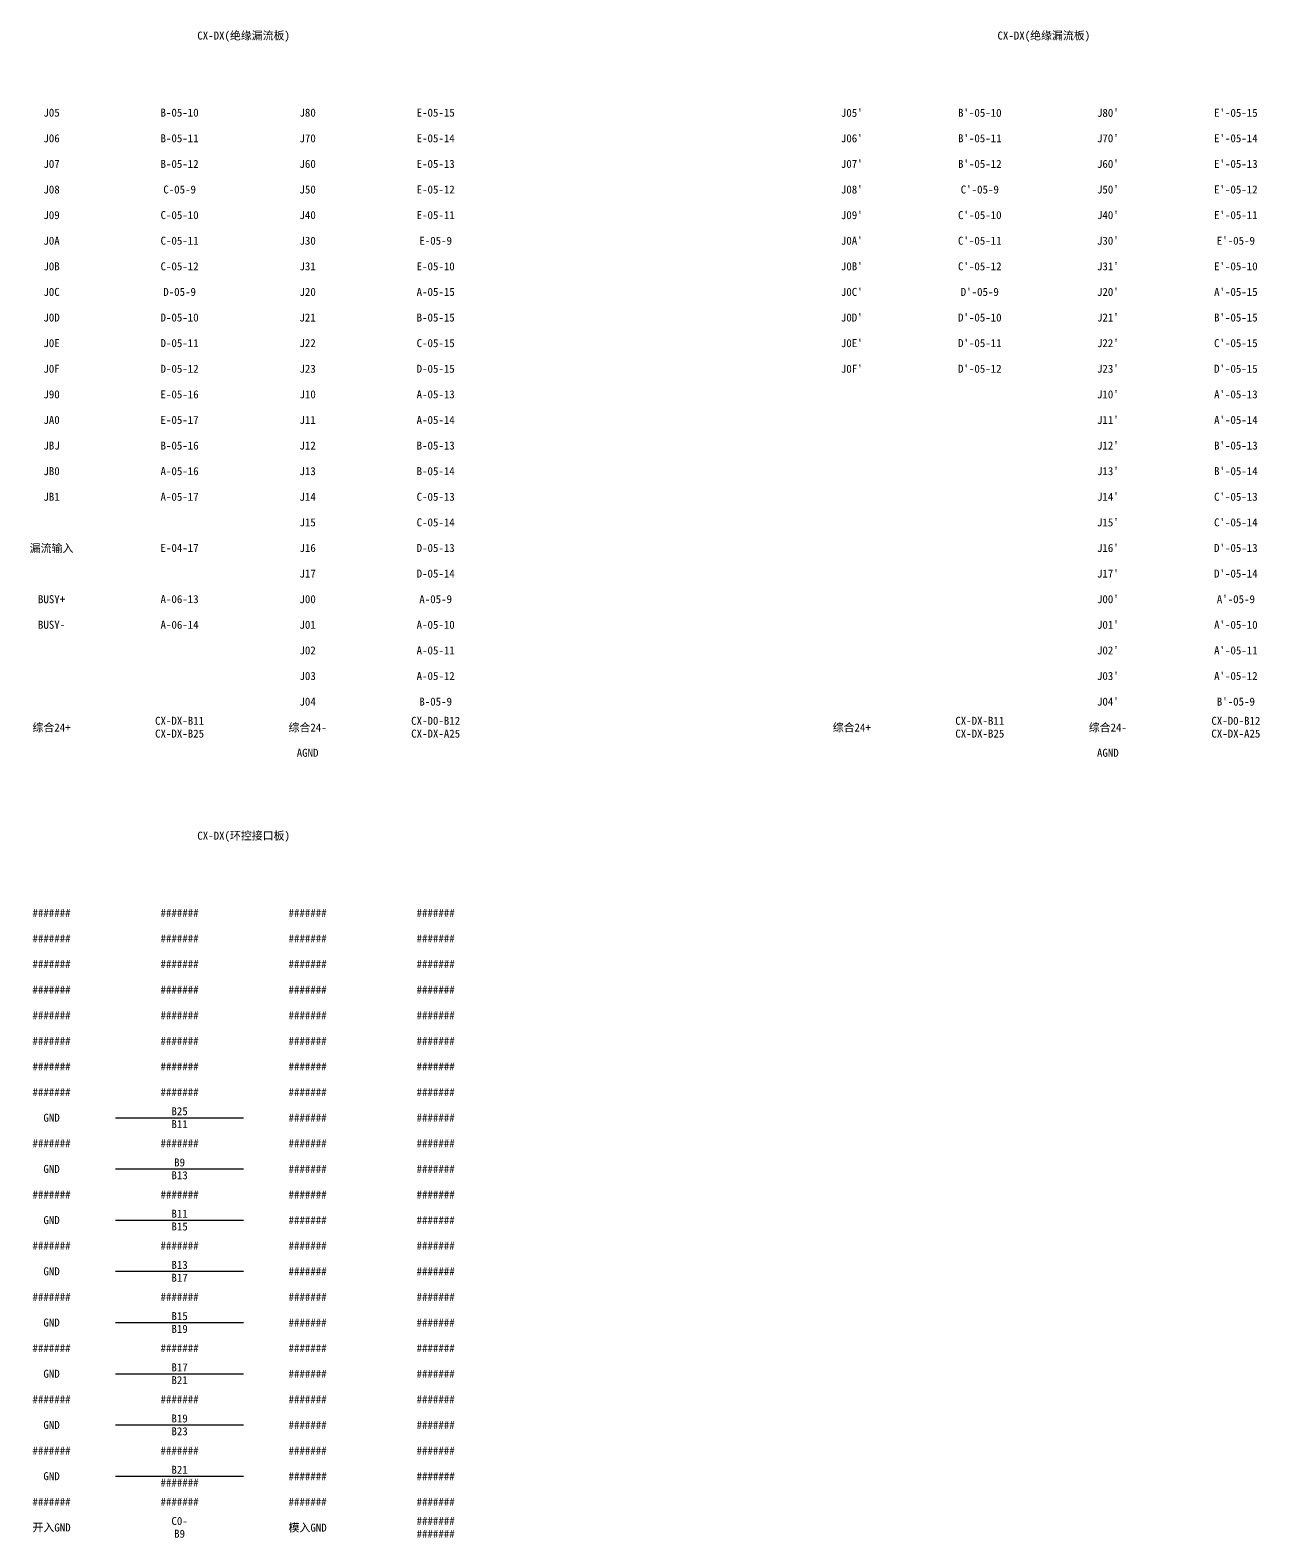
# Model space of a CAD drawing. Header units: millimetres. Extents: x 768 to 1655, y -676 to 730.
# Drawn here: x 1271.3 to 1655.5, y -491.3 to -20.2 of the extents above; entities that cross this region are included whole.
import ezdxf
from ezdxf.enums import TextEntityAlignment as Align

# ---------------------------------------------------------------- set-up
doc = ezdxf.new("R2010")
doc.units = ezdxf.units.MM
doc.styles.get("Standard").update_dxf_attribs({"font": ''})
doc.styles.get('Standard').set_extended_font_data('SimSun')

# ---------------------------------------------------------------- blocks, each defined once
blk = doc.blocks.new('焊线式—绝缘漏流板—配线端子')
for s, p in [('CX-DX(绝缘漏流板)', (88, 228)), ('J05', (28, 204)), ('B-05-10', (68, 204)), ('J80', (108, 204)), ('E-05-15', (148, 204)), ('漏流输入', (28, 68)), ('E-04-17', (68, 68)), ('BUSY+', (28, 52)), ('A-06-13', (68, 52)), ('BUSY-', (28, 44)), ('A-06-14', (68, 44)), ('CX-DX-B11', (68, 14)), ('CX-D0-B12', (148, 14)), ('综合24+', (28, 12)), ('CX-DX-B25', (68, 10)), ('综合24-', (108, 12)), ('CX-DX-A25', (148, 10)), ('AGND', (108, 4))]:
    blk.add_text(s, height=2.5).set_placement(p, align=Align.MIDDLE)
for s, p in [('J06', (28, 196)), ('B-05-11', (68, 196)), ('J70', (108, 196)), ('E-05-14', (148, 196)), ('J07', (28, 188)), ('B-05-12', (68, 188)), ('J60', (108, 188)), ('E-05-13', (148, 188)), ('J08', (28, 180)), ('C-05-9', (68, 180)), ('J50', (108, 180)), ('E-05-12', (148, 180)), ('J09', (28, 172)), ('C-05-10', (68, 172)), ('J40', (108, 172)), ('E-05-11', (148, 172)), ('J0A', (28, 164)), ('C-05-11', (68, 164)), ('J30', (108, 164)), ('E-05-9', (148, 164)), ('J0B', (28, 156)), ('C-05-12', (68, 156)), ('J31', (108, 156)), ('E-05-10', (148, 156)), ('J0C', (28, 148)), ('D-05-9', (68, 148)), ('J20', (108, 148)), ('A-05-15', (148, 148)), ('J0D', (28, 140)), ('D-05-10', (68, 140)), ('J21', (108, 140)), ('B-05-15', (148, 140)), ('J0E', (28, 132)), ('D-05-11', (68, 132)), ('J22', (108, 132)), ('C-05-15', (148, 132)), ('J0F', (28, 124)), ('D-05-12', (68, 124)), ('J23', (108, 124)), ('D-05-15', (148, 124)), ('J90', (28, 116)), ('E-05-16', (68, 116)), ('J10', (108, 116)), ('A-05-13', (148, 116)), ('JA0', (28, 108)), ('E-05-17', (68, 108)), ('J11', (108, 108)), ('A-05-14', (148, 108)), ('JBJ', (28, 100)), ('B-05-16', (68, 100)), ('J12', (108, 100)), ('B-05-13', (148, 100)), ('JB0', (28, 92)), ('A-05-16', (68, 92)), ('J13', (108, 92)), ('B-05-14', (148, 92)), ('JB1', (28, 84)), ('A-05-17', (68, 84)), ('J14', (108, 84)), ('C-05-13', (148, 84)), ('J15', (108, 76)), ('C-05-14', (148, 76)), ('J16', (108, 68)), ('D-05-13', (148, 68)), ('J17', (108, 60)), ('D-05-14', (148, 60)), ('J00', (108, 52)), ('A-05-9', (148, 52)), ('J01', (108, 44)), ('A-05-10', (148, 44)), ('J02', (108, 36)), ('A-05-11', (148, 36)), ('J03', (108, 28)), ('A-05-12', (148, 28)), ('J04', (108, 20)), ('B-05-9', (148, 20))]:
    blk.add_text(s, height=2.5).set_placement(p, align=Align.MIDDLE_CENTER)
blk = doc.blocks.new("焊线式—绝缘漏流板'—配线端子")
for s, p in [('CX-DX(绝缘漏流板)', (88, 228)), ("J05'", (28, 204)), ("B'-05-10", (68, 204)), ("J80'", (108, 204)), ("E'-05-15", (148, 204)), ('CX-DX-B11', (68, 14)), ('CX-D0-B12', (148, 14)), ('综合24+', (28, 12)), ('CX-DX-B25', (68, 10)), ('综合24-', (108, 12)), ('CX-DX-A25', (148, 10)), ('AGND', (108, 4))]:
    blk.add_text(s, height=2.5).set_placement(p, align=Align.MIDDLE)
for s, p in [("J06'", (28, 196)), ("B'-05-11", (68, 196)), ("J70'", (108, 196)), ("E'-05-14", (148, 196)), ("J07'", (28, 188)), ("B'-05-12", (68, 188)), ("J60'", (108, 188)), ("E'-05-13", (148, 188)), ("J08'", (28, 180)), ("C'-05-9", (68, 180)), ("J50'", (108, 180)), ("E'-05-12", (148, 180)), ("J09'", (28, 172)), ("C'-05-10", (68, 172)), ("J40'", (108, 172)), ("E'-05-11", (148, 172)), ("J0A'", (28, 164)), ("C'-05-11", (68, 164)), ("J30'", (108, 164)), ("E'-05-9", (148, 164)), ("J0B'", (28, 156)), ("C'-05-12", (68, 156)), ("J31'", (108, 156)), ("E'-05-10", (148, 156)), ("J0C'", (28, 148)), ("D'-05-9", (68, 148)), ("J20'", (108, 148)), ("A'-05-15", (148, 148)), ("J0D'", (28, 140)), ("D'-05-10", (68, 140)), ("J21'", (108, 140)), ("B'-05-15", (148, 140)), ("J0E'", (28, 132)), ("D'-05-11", (68, 132)), ("J22'", (108, 132)), ("C'-05-15", (148, 132)), ("J0F'", (28, 124)), ("D'-05-12", (68, 124)), ("J23'", (108, 124)), ("D'-05-15", (148, 124)), ("J10'", (108, 116)), ("A'-05-13", (148, 116)), ("J11'", (108, 108)), ("A'-05-14", (148, 108)), ("J12'", (108, 100)), ("B'-05-13", (148, 100)), ("J13'", (108, 92)), ("B'-05-14", (148, 92)), ("J14'", (108, 84)), ("C'-05-13", (148, 84)), ("J15'", (108, 76)), ("C'-05-14", (148, 76)), ("J16'", (108, 68)), ("D'-05-13", (148, 68)), ("J17'", (108, 60)), ("D'-05-14", (148, 60)), ("J00'", (108, 52)), ("A'-05-9", (148, 52)), ("J01'", (108, 44)), ("A'-05-10", (148, 44)), ("J02'", (108, 36)), ("A'-05-11", (148, 36)), ("J03'", (108, 28)), ("A'-05-12", (148, 28)), ("J04'", (108, 20)), ("B'-05-9", (148, 20))]:
    blk.add_text(s, height=2.5).set_placement(p, align=Align.MIDDLE_CENTER)
blk = doc.blocks.new('焊线式—环控板—配线端子')
for p, q in [((48, 140), (88, 140)), ((48, 124), (88, 124)), ((48, 108), (88, 108)), ((48, 92), (88, 92)), ((48, 76), (88, 76)), ((48, 60), (88, 60)), ((48, 44), (88, 44)), ((48, 28), (88, 28))]:
    blk.add_line(p, q)
for s, p in [('CX-DX(环控接口板)', (88, 228)), ('#######', (108, 204)), ('#######', (148, 204)), ('#######', (108, 196)), ('#######', (148, 196)), ('#######', (108, 188)), ('#######', (148, 188)), ('#######', (108, 180)), ('#######', (148, 180)), ('#######', (108, 172)), ('#######', (148, 172)), ('#######', (108, 164)), ('#######', (148, 164)), ('#######', (108, 156)), ('#######', (148, 156)), ('#######', (108, 148)), ('#######', (148, 148)), ('B25', (68, 142)), ('GND', (28, 140)), ('B11', (68, 138)), ('#######', (108, 140)), ('#######', (148, 140)), ('#######', (28, 132)), ('#######', (68, 132)), ('#######', (108, 132)), ('#######', (148, 132)), ('B9', (68, 126)), ('GND', (28, 124)), ('B13', (68, 122)), ('#######', (108, 124)), ('#######', (148, 124)), ('#######', (28, 116)), ('#######', (68, 116)), ('#######', (108, 116)), ('#######', (148, 116)), ('GND', (28, 108)), ('B11', (68, 110)), ('#######', (108, 108)), ('#######', (148, 108)), ('B15', (68, 106)), ('#######', (28, 100)), ('#######', (68, 100)), ('#######', (108, 100)), ('#######', (148, 100)), ('B13', (68, 94)), ('GND', (28, 92)), ('B17', (68, 90)), ('#######', (108, 92)), ('#######', (148, 92)), ('#######', (28, 84)), ('#######', (68, 84)), ('#######', (108, 84)), ('#######', (148, 84)), ('GND', (28, 76)), ('B15', (68, 78)), ('B19', (68, 74)), ('#######', (28, 68)), ('#######', (68, 68)), ('GND', (28, 60)), ('B17', (68, 62)), ('B21', (68, 58)), ('#######', (28, 52)), ('#######', (68, 52)), ('B19', (68, 46)), ('GND', (28, 44)), ('B23', (68, 42)), ('#######', (28, 36)), ('#######', (68, 36)), ('GND', (28, 28)), ('B21', (68, 30)), ('#######', (68, 26)), ('#######', (28, 20)), ('#######', (68, 20)), ('C0-', (68, 14)), ('#######', (148, 14)), ('开入GND', (28, 12)), ('B9', (68, 10)), ('模入GND', (108, 12)), ('#######', (148, 10))]:
    blk.add_text(s, height=2.5).set_placement(p, align=Align.MIDDLE)
at = {"color": 2}
for p in [(28, 204), (68, 204), (28, 196), (68, 196), (28, 188), (68, 188), (28, 180), (68, 180), (28, 172), (68, 172), (28, 164), (68, 164), (28, 156), (68, 156), (28, 148), (68, 148), (108, 76), (148, 76), (108, 68), (148, 68), (108, 60), (148, 60), (108, 52), (148, 52), (108, 44), (148, 44), (108, 36), (148, 36), (108, 28), (148, 28), (108, 20), (148, 20)]:
    blk.add_text('#######', height=2.5, dxfattribs=at).set_placement(p, align=Align.MIDDLE)

msp = doc.modelspace()

# ---------------------------------------------------------------- block references
for name, p in [('焊线式—绝缘漏流板—配线端子', (1250, -250)), ("焊线式—绝缘漏流板'—配线端子", (1500, -250)), ('焊线式—环控板—配线端子', (1250, -500))]:
    msp.add_blockref(name, p)

doc.saveas('drawing.dxf')
